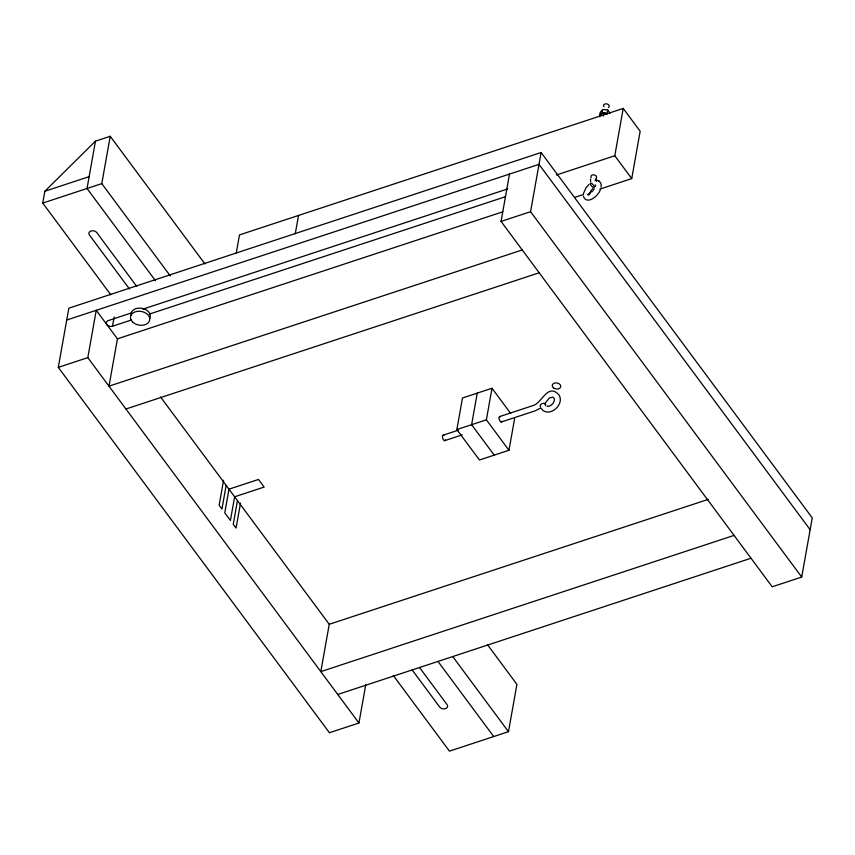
<?xml version="1.0" encoding="UTF-8"?>
<svg xmlns="http://www.w3.org/2000/svg" width="855" height="855" viewBox="0 0 855 855"><rect width="100%" height="100%" fill="white"/><g stroke="black" fill="none" stroke-linecap="round" stroke-linejoin="round"><path stroke-width="1.28" d="M590.516 179.101L590.645 181.527M596.224 179.347L596.245 180.694L596.159 180.074L596.277 180.629L595.016 180.17C599.195 179.636 602.219 183.333 601.033 187.192M110.755 294.729L42.75 203.084L44.855 191.253L95.461 141.15L110.22 136.287L204.922 263.917M95.461 141.15L87.028 188.485L155.471 280.729M365.737 684.876L358.94 723.009L329.421 732.735L58.29 367.361L68.838 308.195L541.119 152.521L812.25 517.895L801.712 577.061L772.193 586.787L501.062 221.413L509.495 174.078M170.231 275.855L101.788 183.622L110.22 136.287M358.94 723.009L87.809 357.636L96.241 310.301L117.691 339.2M131.488 312.898L107.751 320.775A4.286 3.057 10.1 0 0 106.961 324.729A4.286 3.057 10.1 0 0 112.368 326.289L114.271 316.991M236.204 253.326L239.486 234.911L623.22 108.425L640.16 131.264L631.738 178.599L600.028 189.051M223.572 480.254L219.126 505.23L221.947 509.035L226.158 485.373M237.455 500.603L233.244 524.265L236.066 528.069L240.512 503.093M295.242 233.864L298.523 215.46M160.58 397.009L329.25 624.289L320.817 671.624L734.06 535.401M514.592 418.726L508.971 450.275L479.452 460.001L456.859 429.552L462.48 398.002L491.999 388.277L510.702 413.467M477.24 393.14L471.618 424.689L494.211 455.138M508.971 450.275L486.377 419.826L491.999 388.277M801.712 577.061L530.581 211.687L541.119 152.521M599.558 116.782L599.964 114.474L603.919 112.646L607.349 113.982M602.7 109.504L600.199 112.39L599.59 115.842L602.08 112.956L602.7 109.504L607.659 109.932L610.128 113.266M603.309 116.098L603.919 112.646M607.659 109.932L607.039 113.384L602.08 112.956M393.3 675.482L449.441 751.139L508.479 731.688L516.912 684.353L487.468 644.67M631.738 178.599L614.788 155.76L623.22 108.425M595.54 185.663L595.433 186.187L595.272 184.936L595.572 185.556M583.463 193.487L585.921 187.993L588.881 184.456M588.945 195.015L589.875 192.482M600.392 189.361C598.97 195.528 586.765 205.831 583.345 196.18M544.528 404.041L549.252 398.002L552.982 397.158L554.425 398.783C554.938 402.63 550.78 406.884 547.115 406.36L547.574 406.435M593.092 190.579L594.236 188.891M590.687 191.135L592.782 188.634M540.381 408.156L535.059 410.87L501.158 422.039M590.249 193.401L587.438 194.587L588.721 194.705M44.855 191.253L89.134 176.654M42.75 203.084L101.788 183.622M66.722 320.026L539.013 164.352L810.145 529.726M142.892 309.147L507.763 188.891M556.445 174.986L614.788 155.76M112.625 326.193L131.649 319.92M149.39 314.074L505.626 196.65M502.783 211.816L117.424 338.847L108.991 386.171L522.245 249.959M58.29 367.361L87.809 357.636M501.062 221.413L530.581 211.687M574.656 197.409L583.538 194.48M589.875 192.396L592.419 191.552M125.942 409.011L539.195 272.788M456.859 429.552L486.377 419.826M443.157 435.184L458.205 430.225M499.598 416.577L533.456 405.42C541.717 403.1 548.237 382.142 559.234 395.309C564.792 405.559 547.66 418.907 540.862 407.995M444.664 440.667L462.234 434.874M329.25 624.289L708.271 499.352M337.757 694.463L751.011 558.24M598.5 181.025L599.163 181.196M596.245 180.672L596.469 181.11M452.765 656.608L508.479 731.688M438.017 661.471L493.72 736.55M136.736 286.414L96.818 232.624A4.286 3.057 10.1 0 0 91.015 230.989A4.286 3.057 10.1 0 0 89.444 235.061L129.447 288.969M419.495 667.466L447.037 704.573A4.286 3.057 10.1 0 1 445.455 708.645A4.286 3.057 10.1 0 1 439.652 707L412.121 669.893M540.595 406.702A2.854 1.828 -18.1 0 1 542.882 403.41A2.854 1.828 -18.1 0 1 545.404 405.708M445.327 439.823A2.854 1.208 71.8 0 1 443.681 440.058A2.854 1.208 71.8 0 1 442.463 436.392A2.854 1.208 71.8 0 1 443.884 435.526M593.52 185.375A2.854 0.973 49.1 0 1 593.413 187.491A2.854 0.973 49.1 0 1 590.367 184.156A2.854 0.973 49.1 0 1 592.045 183.772M592.568 184.242A2.854 0.973 49.1 0 1 593.071 184.787M603.929 106.725A2.854 2.041 10.1 0 1 604.774 104.086A2.854 2.041 10.1 0 1 608.568 104.78A2.854 2.041 10.1 0 1 608.386 107.538M596.192 178.15A2.854 2.041 10.1 0 1 595.743 178.535M591.286 177.722A2.854 2.041 10.1 0 1 593.381 174.837A2.854 2.041 10.1 0 1 596.48 177.68M131.136 315.26A9.715 6.926 10.1 0 1 141.898 308.302A9.715 6.926 10.1 0 1 149.625 318.53M501.896 421.173A2.854 1.208 71.8 0 1 500.261 421.408A2.854 1.208 71.8 0 1 499.031 417.742A2.854 1.208 71.8 0 1 500.464 416.877M228.98 489.178L224.769 512.85L230.423 520.46L234.633 496.787L264.152 487.061L258.499 479.452L228.98 489.178M553.484 387.871A4.286 3.057 10.1 0 0 560.613 387.112A4.286 3.057 10.1 0 0 555.419 382.89A4.286 3.057 10.1 0 0 553.484 387.871M132.514 321.908A9.715 6.926 10.1 0 0 149.059 321.694A9.715 6.926 10.1 0 0 138.82 311.252A9.715 6.926 10.1 0 0 132.514 321.908"/></g></svg>
